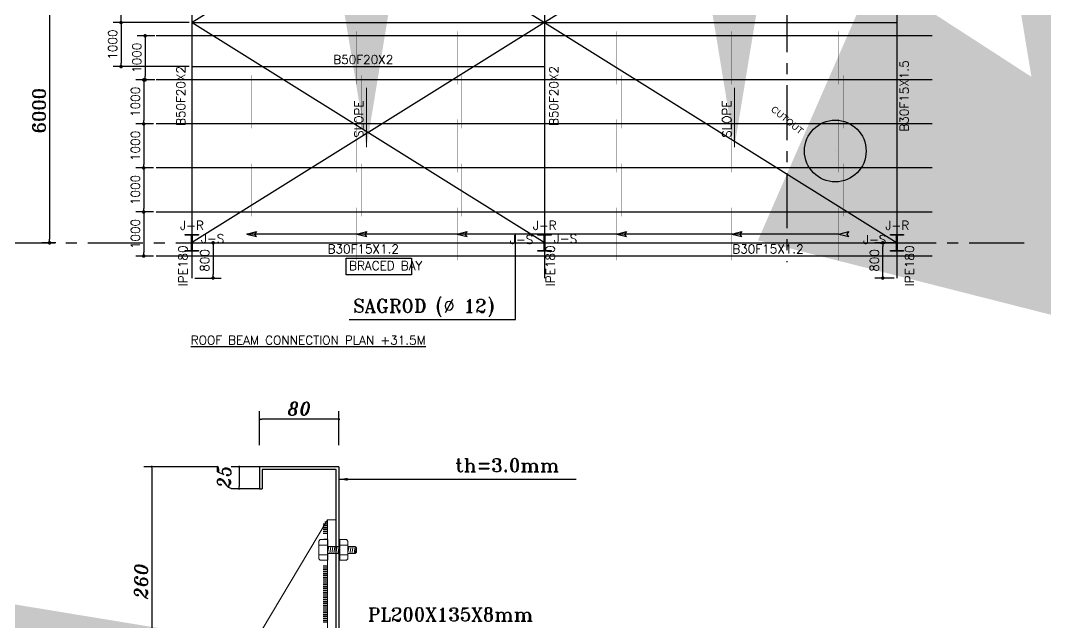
# Model space of a CAD drawing. Header units: inches. Extents: x 1387 to 2676, y -3554 to -2136.
# Drawn here: x 2529.76 to 2553.02, y -2735.99 to -2722.32 of the extents above; entities that cross this region are included whole.
import ezdxf
from ezdxf.enums import TextEntityAlignment as Align

# ---------------------------------------------------------------- set-up
doc = ezdxf.new("R2010")
doc.units = ezdxf.units.IN
doc.header["$MEASUREMENT"] = 0
doc.linetypes.add('CENTER', pattern=[2, 1.25, -0.25, 0.25, -0.25])
for name, color, linetype in [('1', 1, 'Continuous'), ('3G', 3, 'Continuous'), ('A-TEXT', 7, 'Continuous'), ('AA-IPE300', 27, 'Continuous'), ('AA_CUT OUT', 250, 'Continuous'), ('AXE', 1, 'CENTER'), ('DIM', 8, 'Continuous'), ('DIM1', 1, 'Continuous'), ('leader-1', 1, 'Continuous'), ('MEMBER TEXT', 7, 'Continuous'), ('PURLIN 125', 1, 'Continuous'), ('TEX', 2, 'Continuous'), ('TEXT-1', 3, 'Continuous'), ('tir', 92, 'Continuous'), ('wall', 4, 'Continuous')]:
    doc.layers.add(name, color=color, linetype=linetype)
for name, color, linetype, lineweight in [('2', 2, 'Continuous', 9), ('BEAM NO.', 7, 'Continuous', 0), ('leder', 96, 'Continuous', 18)]:
    doc.layers.add(name, color=color, linetype=linetype, lineweight=lineweight)
doc.styles.add('GOTHIC', font='GOTHIC.TTF')
doc.styles.add('ITALICT', font='italict')
doc.styles.add('ROMANS', font='ROMANS')
doc.styles.add('ROMANT', font='romant')
doc.styles.get("Standard").update_dxf_attribs({"font": 'arial.ttf'})
doc.styles.add('Style-ENGINEERING', font='ENGINEERING.shx')
doc.dimstyles.new('1-10', dxfattribs={"dimscale": 0, "dimtxt": 20, "dimasz": 25, "dimexe": 10, "dimexo": 10, "dimgap": 10, "dimtad": 0, "dimdec": 0, "dimtxsty": 'GOTHIC', "dimcen": 0, "dimclrd": 256, "dimclre": 256, "dimclrt": 1, "dimadec": 0, "dimazin": 0, "dimtfac": 1, "dimtdec": 0, "dimtofl": 0, "dimtmove": 2, "dimatfit": 3, "dimfxl": 1, "dimarcsym": 0})
doc.dimstyles.new('1-100', dxfattribs={"dimtxt": 0.3, "dimasz": 0.08, "dimexe": 0.18, "dimexo": 0.0625, "dimgap": 0.09, "dimtad": 1, "dimdec": 0, "dimlfac": 1000, "dimdsep": 46, "dimtxsty": 'ROMANT', "dimblk": 'DOT', "dimcen": 0.09, "dimclrd": 1, "dimclre": 1, "dimclrt": 3, "dimadec": 0, "dimazin": 0, "dimtfac": 1, "dimtdec": 0, "dimtix": 1, "dimtofl": 0, "dimtmove": 2, "dimatfit": 3, "dimldrblk": 'DOT', "dimfxl": 1, "dimtolj": 1, "dimarcsym": 0})
doc.dimstyles.new('Copy of 1-100', dxfattribs={"dimtxt": 0.2, "dimasz": 0.08, "dimexe": 0.18, "dimexo": 0.0625, "dimgap": 0.09, "dimtad": 1, "dimdec": 0, "dimlfac": 1000, "dimdsep": 46, "dimtxsty": 'ROMANT', "dimblk": 'DOT', "dimcen": 0.09, "dimclrd": 1, "dimclre": 1, "dimclrt": 3, "dimadec": 0, "dimazin": 0, "dimtfac": 1, "dimtdec": 0, "dimtix": 1, "dimtofl": 0, "dimtmove": 2, "dimatfit": 3, "dimldrblk": 'DOT', "dimfxl": 1, "dimtolj": 1, "dimarcsym": 0})
doc.dimstyles.new('Copy of 1-5(100)', dxfattribs={"dimscale": 100, "dimtxt": 2.5, "dimasz": 2.3, "dimexe": 1.5, "dimexo": 3, "dimgap": 1, "dimtad": 1, "dimdec": 0, "dimlfac": 0.05, "dimdsep": 46, "dimtxsty": 'ROMANS', "dimcen": 0, "dimclrd": 1, "dimclre": 1, "dimclrt": 2, "dimadec": 0, "dimazin": 0, "dimtfac": 2, "dimtdec": 0, "dimtmove": 2, "dimatfit": 3, "dimfxl": 1.5, "dimtolj": 1, "dimtzin": 0, "dimarcsym": 0})
doc.dimstyles.new('FAZ1-2$0$NEW', dxfattribs={"dimtxt": 0.3, "dimasz": 0.05, "dimexe": 0.18, "dimexo": 0, "dimgap": 0.09, "dimtad": 1, "dimdec": 0, "dimlfac": 100, "dimzin": 0, "dimdsep": 46, "dimtxsty": 'ITALICT', "dimblk": 'DOT', "dimcen": 0.045, "dimclrt": 2, "dimadec": 0, "dimazin": 0, "dimtfac": 1, "dimtdec": 0, "dimtmove": 1, "dimatfit": 3, "dimldrblk": 'DOT', "dimfxl": 0.18, "dimtolj": 1, "dimtzin": 0, "dimarcsym": 0})
doc.dimstyles.new('ISO-50', dxfattribs={"dimscale": 50, "dimtxt": 2.5, "dimasz": 3, "dimexe": 1.25, "dimexo": 0.625, "dimgap": 1, "dimtad": 1, "dimdec": 0, "dimdsep": 46, "dimtxsty": 'Style-ENGINEERING', "dimcen": 0, "dimclrd": 1, "dimclre": 1, "dimclrt": 7, "dimadec": 0, "dimazin": 2, "dimtfac": 1, "dimtdec": 0, "dimtmove": 0, "dimatfit": 3, "dimfxl": 1, "dimlwd": 9, "dimlwe": 9, "dimarcsym": 0})
doc.dimstyles.get("Standard").update_dxf_attribs({"dimtxt": 0.25, "dimasz": 0.18, "dimexe": 0.18, "dimexo": 0.0625, "dimgap": 0.09, "dimtad": 0, "dimdec": 0, "dimlfac": 100, "dimzin": 0, "dimdsep": 46, "dimtxsty": 'Standard', "dimcen": 0.09, "dimadec": 0, "dimazin": 0, "dimtfac": 1, "dimtdec": 0, "dimtofl": 0, "dimtmove": 0, "dimatfit": 3, "dimfxl": 1, "dimtolj": 1, "dimtzin": 0, "dimarcsym": 0})

# ---------------------------------------------------------------- blocks, each defined once
blk = doc.blocks.new('_Dot')
at = {"layer": 'DIM', "color": 0, "lineweight": -2}
blk.add_line((-0.5, 0), (-1, 0), dxfattribs=at)
at = {"layer": 'DIM', "color": 0, "const_width": 0.5}
blk.add_lwpolyline([(-0.25, 0, 1), (0.25, 0, 1)], format="xyb", close=True, dxfattribs=at)
blk = doc.blocks.new('*D2634')
at = {"layer": 'Defpoints', "color": 0, "transparency": 16777216}
for p in [(2534.237, -2732.454), (2532.742, -2737.654), (2533.291, -2737.654)]:
    blk.add_point(p, dxfattribs=at)
at = {"layer": 'DIM1', "color": 0, "lineweight": -2, "transparency": 16777216}
for p, q in [((2534.237, -2732.454), (2532.562, -2732.454)), ((2532.742, -2732.504), (2532.742, -2737.604)), ((2533.291, -2737.654), (2532.562, -2737.654))]:
    blk.add_line(p, q, dxfattribs=at)
at = {"layer": 'DIM1', "color": 0, "lineweight": -2, "transparency": 16777216, "xscale": 0.05, "yscale": 0.05, "zscale": 0.05}
for p, rotation in [((2532.742, -2732.454), 90), ((2532.742, -2737.654), 270)]:
    blk.add_blockref('_Dot', p, dxfattribs=dict(at, rotation=rotation))
at = {"layer": 'DIM1', "color": 2, "lineweight": 15, "transparency": 16777216, "insert": (2532.502, -2735.054), "char_height": 0.3, "attachment_point": 5, "rotation": 90, "style": 'ITALICT'}
blk.add_mtext('\\A1;260', dxfattribs=at)
blk = doc.blocks.new('*D2635')
at = {"layer": 'Defpoints', "color": 0, "transparency": 16777216}
for p in [(2535.191, -2731.377), (2535.191, -2731.967), (2536.992, -2731.967)]:
    blk.add_point(p, dxfattribs=at)
at = {"layer": 'DIM1', "color": 0, "lineweight": -2, "transparency": 16777216}
for p, q in [((2535.191, -2731.967), (2535.191, -2731.197)), ((2536.992, -2731.967), (2536.992, -2731.197)), ((2536.942, -2731.377), (2535.241, -2731.377))]:
    blk.add_line(p, q, dxfattribs=at)
at = {"layer": 'DIM1', "color": 0, "lineweight": -2, "transparency": 16777216, "xscale": 0.05, "yscale": 0.05, "zscale": 0.05, "rotation": 180}
blk.add_blockref('_Dot', (2535.191, -2731.377), dxfattribs=at)
at = {"layer": 'DIM1', "color": 0, "lineweight": -2, "transparency": 16777216, "xscale": 0.05, "yscale": 0.05, "zscale": 0.05}
blk.add_blockref('_Dot', (2536.992, -2731.377), dxfattribs=at)
at = {"layer": 'DIM1', "color": 2, "lineweight": 15, "transparency": 16777216, "insert": (2536.091, -2731.137), "char_height": 0.3, "attachment_point": 5, "style": 'ITALICT'}
blk.add_mtext('\\A1;80', dxfattribs=at)
blk = doc.blocks.new('*D2636')
at = {"layer": 'Defpoints', "color": 0, "transparency": 16777216}
for p in [(2535.187, -2732.454), (2534.727, -2732.954), (2535.187, -2732.954)]:
    blk.add_point(p, dxfattribs=at)
at = {"layer": 'DIM1', "color": 0, "lineweight": -2, "transparency": 16777216}
for p, q in [((2535.187, -2732.454), (2534.547, -2732.454)), ((2534.727, -2732.504), (2534.727, -2732.904)), ((2535.187, -2732.954), (2534.547, -2732.954))]:
    blk.add_line(p, q, dxfattribs=at)
at = {"layer": 'DIM1', "color": 0, "lineweight": -2, "transparency": 16777216, "xscale": 0.05, "yscale": 0.05, "zscale": 0.05}
for p, rotation in [((2534.727, -2732.454), 90), ((2534.727, -2732.954), 270)]:
    blk.add_blockref('_Dot', p, dxfattribs=dict(at, rotation=rotation))
at = {"layer": 'DIM1', "color": 2, "lineweight": 15, "transparency": 16777216, "insert": (2534.384, -2732.684), "char_height": 0.3, "attachment_point": 5, "rotation": 90, "style": 'ITALICT'}
blk.add_mtext('\\A1;25', dxfattribs=at)
blk = doc.blocks.new('*D2082')
at = {"color": 0, "lineweight": -2, "transparency": 16777216}
for p, q in [((-1943, 2530), (-1942, 2529)), ((-1400, 2085), (-1400, 2085)), ((-1400, 2085), (-1400, 2085))]:
    blk.add_line(p, q, dxfattribs=at)
at = {"color": 0, "transparency": 16777216}
blk.add_solid([(-1942, 2530), (-1942, 2529), (-1941, 2529)], dxfattribs=at)
at = {"layer": 'Defpoints', "color": 0, "transparency": 16777216}
for p in [(-1941, 2529), (-859, 1641)]:
    blk.add_point(p, dxfattribs=at)
at = {"color": 0, "transparency": 16777216, "insert": (-1946, 2533), "char_height": 1.75, "attachment_point": 5, "rotation": 320.6473}
blk.add_mtext('\\A1;∅140000', dxfattribs=at)
blk = doc.blocks.new('DOT')
at = {"layer": 'DIM', "color": 0, "linetype": 'ByBlock'}
blk.add_line((-0.5, 0), (-1, 0), dxfattribs=at)
at = {"layer": 'DIM', "color": 0, "linetype": 'ByBlock', "const_width": 0.5}
blk.add_lwpolyline([(-0.25, 0, 1), (0.25, 0, 1)], format="xyb", close=True, dxfattribs=at)
blk = doc.blocks.new('*D2663')
at = {"layer": 'Defpoints', "color": 0, "transparency": 16777216}
for p in [(2530.633, -2721.372), (2530.425, -2727.372), (2530.633, -2727.372)]:
    blk.add_point(p, dxfattribs=at)
at = {"layer": 'wall', "color": 1, "lineweight": -2, "transparency": 16777216}
for p, q in [((2530.57, -2721.372), (2530.245, -2721.372)), ((2530.425, -2721.452), (2530.425, -2727.292)), ((2530.57, -2727.372), (2530.245, -2727.372))]:
    blk.add_line(p, q, dxfattribs=at)
at = {"layer": 'wall', "color": 1, "lineweight": -2, "transparency": 16777216, "xscale": 0.08, "yscale": 0.08, "zscale": 0.08}
for p, rotation in [((2530.425, -2721.372), 89.99960862945764), ((2530.425, -2727.372), 269.9996086294576)]:
    blk.add_blockref('DOT', p, dxfattribs=dict(at, rotation=rotation))
at = {"layer": 'wall', "color": 3, "transparency": 16777216, "insert": (2530.185, -2724.372), "char_height": 0.3, "attachment_point": 5, "rotation": 89.9996, "style": 'ROMANT'}
blk.add_mtext('\\A1;6000', dxfattribs=at)
blk = doc.blocks.new('*D2666')
at = {"color": 1, "lineweight": -2, "transparency": 16777216}
for p, q in [((2533.592, -2721.372), (2531.866, -2721.372)), ((2532.046, -2722.292), (2532.046, -2721.452)), ((2533.592, -2722.372), (2531.866, -2722.372))]:
    blk.add_line(p, q, dxfattribs=at)
at = {"layer": 'Defpoints', "color": 0, "transparency": 16777216}
for p in [(2532.046, -2721.372), (2533.654, -2721.372), (2533.654, -2722.372)]:
    blk.add_point(p, dxfattribs=at)
at = {"color": 1, "lineweight": -2, "transparency": 16777216, "xscale": 0.08, "yscale": 0.08, "zscale": 0.08}
for p, rotation in [((2532.046, -2721.372), 90), ((2532.046, -2722.372), 270)]:
    blk.add_blockref('DOT', p, dxfattribs=dict(at, rotation=rotation))
at = {"color": 3, "transparency": 16777216, "insert": (2531.856, -2721.872), "char_height": 0.2, "attachment_point": 5, "rotation": 90, "style": 'ROMANT'}
blk.add_mtext('\\A1;1000', dxfattribs=at)
blk = doc.blocks.new('*D2667')
at = {"color": 1, "lineweight": -2, "transparency": 16777216}
for p, q in [((2533.592, -2722.372), (2531.866, -2722.372)), ((2532.046, -2722.452), (2532.046, -2723.292)), ((2533.592, -2723.372), (2531.866, -2723.372))]:
    blk.add_line(p, q, dxfattribs=at)
at = {"layer": 'Defpoints', "color": 0, "transparency": 16777216}
for p in [(2533.654, -2722.372), (2532.046, -2723.372), (2533.654, -2723.372)]:
    blk.add_point(p, dxfattribs=at)
at = {"color": 1, "lineweight": -2, "transparency": 16777216, "xscale": 0.08, "yscale": 0.08, "zscale": 0.08}
for p, rotation in [((2532.046, -2722.372), 90), ((2532.046, -2723.372), 270)]:
    blk.add_blockref('DOT', p, dxfattribs=dict(at, rotation=rotation))
at = {"color": 3, "transparency": 16777216, "insert": (2531.856, -2722.872), "char_height": 0.2, "attachment_point": 5, "rotation": 90, "style": 'ROMANT'}
blk.add_mtext('\\A1;1000', dxfattribs=at)
blk = doc.blocks.new('*D2673')
at = {"color": 1, "lineweight": -2, "transparency": 16777216}
for p, q in [((2532.784, -2726.672), (2532.381, -2726.672)), ((2532.561, -2726.752), (2532.561, -2727.592)), ((2532.784, -2727.672), (2532.381, -2727.672))]:
    blk.add_line(p, q, dxfattribs=at)
at = {"layer": 'Defpoints', "color": 0, "transparency": 16777216}
for p in [(2532.846, -2726.672), (2532.561, -2727.672), (2532.846, -2727.672)]:
    blk.add_point(p, dxfattribs=at)
at = {"color": 1, "lineweight": -2, "transparency": 16777216, "xscale": 0.08, "yscale": 0.08, "zscale": 0.08}
for p, rotation in [((2532.561, -2726.672), 90), ((2532.561, -2727.672), 270)]:
    blk.add_blockref('DOT', p, dxfattribs=dict(at, rotation=rotation))
at = {"color": 3, "transparency": 16777216, "insert": (2532.371, -2727.172), "char_height": 0.2, "attachment_point": 5, "rotation": 90, "style": 'ROMANT'}
blk.add_mtext('\\A1;1000', dxfattribs=at)
blk = doc.blocks.new('*D2674')
at = {"color": 1, "lineweight": -2, "transparency": 16777216}
for p, q in [((2532.784, -2725.672), (2532.381, -2725.672)), ((2532.561, -2725.752), (2532.561, -2726.592)), ((2532.784, -2726.672), (2532.381, -2726.672))]:
    blk.add_line(p, q, dxfattribs=at)
at = {"layer": 'Defpoints', "color": 0, "transparency": 16777216}
for p in [(2532.846, -2725.672), (2532.561, -2726.672), (2532.846, -2726.672)]:
    blk.add_point(p, dxfattribs=at)
at = {"color": 1, "lineweight": -2, "transparency": 16777216, "xscale": 0.08, "yscale": 0.08, "zscale": 0.08}
for p, rotation in [((2532.561, -2725.672), 90), ((2532.561, -2726.672), 270)]:
    blk.add_blockref('DOT', p, dxfattribs=dict(at, rotation=rotation))
at = {"color": 3, "transparency": 16777216, "insert": (2532.371, -2726.172), "char_height": 0.2, "attachment_point": 5, "rotation": 90, "style": 'ROMANT'}
blk.add_mtext('\\A1;1000', dxfattribs=at)
blk = doc.blocks.new('*D2675')
at = {"color": 1, "lineweight": -2, "transparency": 16777216}
for p, q in [((2532.784, -2724.672), (2532.381, -2724.672)), ((2532.561, -2724.752), (2532.561, -2725.592)), ((2532.784, -2725.672), (2532.381, -2725.672))]:
    blk.add_line(p, q, dxfattribs=at)
at = {"layer": 'Defpoints', "color": 0, "transparency": 16777216}
for p in [(2532.846, -2724.672), (2532.561, -2725.672), (2532.846, -2725.672)]:
    blk.add_point(p, dxfattribs=at)
at = {"color": 1, "lineweight": -2, "transparency": 16777216, "xscale": 0.08, "yscale": 0.08, "zscale": 0.08}
for p, rotation in [((2532.561, -2724.672), 90), ((2532.561, -2725.672), 270)]:
    blk.add_blockref('DOT', p, dxfattribs=dict(at, rotation=rotation))
at = {"color": 3, "transparency": 16777216, "insert": (2532.371, -2725.172), "char_height": 0.2, "attachment_point": 5, "rotation": 90, "style": 'ROMANT'}
blk.add_mtext('\\A1;1000', dxfattribs=at)
blk = doc.blocks.new('*D2676')
at = {"color": 1, "lineweight": -2, "transparency": 16777216}
for p, q in [((2532.784, -2723.672), (2532.381, -2723.672)), ((2532.561, -2723.752), (2532.561, -2724.592)), ((2532.784, -2724.672), (2532.381, -2724.672))]:
    blk.add_line(p, q, dxfattribs=at)
at = {"layer": 'Defpoints', "color": 0, "transparency": 16777216}
for p in [(2532.846, -2723.672), (2532.561, -2724.672), (2532.846, -2724.672)]:
    blk.add_point(p, dxfattribs=at)
at = {"color": 1, "lineweight": -2, "transparency": 16777216, "xscale": 0.08, "yscale": 0.08, "zscale": 0.08}
for p, rotation in [((2532.561, -2723.672), 90), ((2532.561, -2724.672), 270)]:
    blk.add_blockref('DOT', p, dxfattribs=dict(at, rotation=rotation))
at = {"color": 3, "transparency": 16777216, "insert": (2532.371, -2724.172), "char_height": 0.2, "attachment_point": 5, "rotation": 90, "style": 'ROMANT'}
blk.add_mtext('\\A1;1000', dxfattribs=at)
blk = doc.blocks.new('*D2677')
at = {"color": 1, "lineweight": -2, "transparency": 16777216}
for p, q in [((2532.815, -2722.672), (2532.413, -2722.672)), ((2532.593, -2722.752), (2532.593, -2723.592)), ((2532.815, -2723.672), (2532.413, -2723.672))]:
    blk.add_line(p, q, dxfattribs=at)
at = {"layer": 'Defpoints', "color": 0, "transparency": 16777216}
for p in [(2532.878, -2722.672), (2532.593, -2723.672), (2532.878, -2723.672)]:
    blk.add_point(p, dxfattribs=at)
at = {"color": 1, "lineweight": -2, "transparency": 16777216, "xscale": 0.08, "yscale": 0.08, "zscale": 0.08}
for p, rotation in [((2532.593, -2722.672), 90), ((2532.593, -2723.672), 270)]:
    blk.add_blockref('DOT', p, dxfattribs=dict(at, rotation=rotation))
at = {"color": 3, "transparency": 16777216, "insert": (2532.403, -2723.172), "char_height": 0.2, "attachment_point": 5, "rotation": 90, "style": 'ROMANT'}
blk.add_mtext('\\A1;1000', dxfattribs=at)
blk = doc.blocks.new('*D2679')
at = {"color": 1, "lineweight": -2, "transparency": 16777216}
for p, q in [((2533.724, -2727.372), (2534.315, -2727.372)), ((2534.135, -2727.452), (2534.135, -2728.092)), ((2533.717, -2728.172), (2534.315, -2728.172))]:
    blk.add_line(p, q, dxfattribs=at)
at = {"layer": 'Defpoints', "color": 0, "transparency": 16777216}
for p in [(2533.662, -2727.372), (2533.654, -2728.172), (2534.135, -2728.172)]:
    blk.add_point(p, dxfattribs=at)
at = {"color": 1, "lineweight": -2, "transparency": 16777216, "xscale": 0.08, "yscale": 0.08, "zscale": 0.08}
for p, rotation in [((2534.135, -2727.372), 90), ((2534.135, -2728.172), 270)]:
    blk.add_blockref('DOT', p, dxfattribs=dict(at, rotation=rotation))
at = {"color": 3, "transparency": 16777216, "insert": (2533.945, -2727.772), "char_height": 0.2, "attachment_point": 5, "rotation": 90, "style": 'ROMANT'}
blk.add_mtext('\\A1;800', dxfattribs=at)
blk = doc.blocks.new('*D2680')
at = {"color": 1, "lineweight": -2, "transparency": 16777216}
for p, q in [((2549.592, -2727.372), (2549.152, -2727.372)), ((2549.332, -2728.092), (2549.332, -2727.452)), ((2549.592, -2728.172), (2549.152, -2728.172))]:
    blk.add_line(p, q, dxfattribs=at)
at = {"layer": 'Defpoints', "color": 0, "transparency": 16777216}
for p in [(2549.332, -2727.372), (2549.654, -2727.372), (2549.654, -2728.172)]:
    blk.add_point(p, dxfattribs=at)
at = {"color": 1, "lineweight": -2, "transparency": 16777216, "xscale": 0.08, "yscale": 0.08, "zscale": 0.08}
for p, rotation in [((2549.332, -2727.372), 90), ((2549.332, -2728.172), 270)]:
    blk.add_blockref('DOT', p, dxfattribs=dict(at, rotation=rotation))
at = {"color": 3, "transparency": 16777216, "insert": (2549.142, -2727.772), "char_height": 0.2, "attachment_point": 5, "rotation": 90, "style": 'ROMANT'}
blk.add_mtext('\\A1;800', dxfattribs=at)
blk = doc.blocks.new('G$CB07B10E6')
at = {"layer": 'AA_CUT OUT', "color": 1}
blk.add_circle((-1399.78, 2084.895), 700, dxfattribs=at)
at = {"color": 3}
blk.add_text('CUTOUT', height=150, rotation=320.7105931, dxfattribs=at).set_placement((-2875.929, 3005.606))
dim = blk.add_diameter_dim_2p(p1=(-858.5, 1641.03), p2=(-1941.06, 2528.76), dimstyle='Standard', override={"dimtxt": 1.75, "dimasz": 1, "dimgap": 0, "dimtxsty": 'Standard'})
dim.commit()
dim.dimension.update_dxf_attribs({"geometry": '*D2082', "text_midpoint": (-1946.412, 2533.149)})

msp = doc.modelspace()

# ---------------------------------------------------------------- hatches: boundary and pattern name
for points in [[(2533.64678374, -2727.19713527), (2533.63530751, -2727.19713527, 0.4144144444), (2533.64678374, -2727.20861937)], [(2533.66178374, -2727.19713527), (2533.67325997, -2727.19713527, -0.4144144444), (2533.66178374, -2727.20861937)], [(2541.64674977, -2727.19715543), (2541.63527354, -2727.19715543, 0.4144144444), (2541.64674977, -2727.20863953)], [(2541.66174977, -2727.19715543), (2541.673226, -2727.19715543, -0.4144144444), (2541.66174977, -2727.20863953)], [(2549.646776, -2727.19717558), (2549.63529978, -2727.19717558, 0.4144144444), (2549.646776, -2727.20865968)], [(2549.661776, -2727.19717558), (2549.67325223, -2727.19717558, -0.4144144444), (2549.661776, -2727.20865968)], [(2533.64678374, -2727.54717477), (2533.63530751, -2727.54717477, -0.4144144444), (2533.64678374, -2727.53569067)], [(2533.66178374, -2727.54717477), (2533.67325997, -2727.54717477, 0.4144144444), (2533.66178374, -2727.53569067)], [(2541.64674977, -2727.54719493), (2541.63527354, -2727.54719493, -0.4144144444), (2541.64674977, -2727.53571083)], [(2541.66174977, -2727.54719493), (2541.673226, -2727.54719493, 0.4144144444), (2541.66174977, -2727.53571083)], [(2549.646776, -2727.54721508), (2549.63529978, -2727.54721508, -0.4144144444), (2549.646776, -2727.53573098)], [(2549.661776, -2727.54721508), (2549.67325223, -2727.54721508, 0.4144144444), (2549.661776, -2727.53573098)]]:
    msp.add_hatch(color=1).paths.add_polyline_path(points)

# ---------------------------------------------------------------- linework, layer by layer
at = {"color": 96, "elevation": -0.001}
msp.add_lwpolyline([(2537.15201951, -2727.72213541), (2538.63539527, -2727.72213541), (2538.63539527, -2728.09488848), (2537.15201951, -2728.09488848)], close=True, dxfattribs=at)
at = {"layer": '1'}
for p, q in [((2534.89713091, -2727.1725747), (2535.12221577, -2727.11570348)), ((2534.89713091, -2727.1725747), (2535.12221577, -2727.22944592)), ((2535.12221577, -2727.11570348), (2535.07592055, -2727.1725747)), ((2535.12221577, -2727.22944592), (2535.07592055, -2727.1725747)), ((2537.39727269, -2727.17225345), (2537.62235755, -2727.11538223)), ((2537.39727269, -2727.17225345), (2537.62235755, -2727.22912468)), ((2537.62235755, -2727.11538223), (2537.57606233, -2727.17225345)), ((2537.62235755, -2727.22912468), (2537.57606233, -2727.17225345)), ((2539.67191667, -2727.17225345), (2539.89700153, -2727.11538223)), ((2539.67191667, -2727.17225345), (2539.89700153, -2727.22912468)), ((2539.89700153, -2727.11538223), (2539.85070631, -2727.17225345)), ((2539.89700153, -2727.22912468), (2539.85070631, -2727.17225345)), ((2543.29491813, -2727.17258407), (2543.52000299, -2727.11571285)), ((2543.29491813, -2727.17258407), (2543.52000299, -2727.11571285)), ((2543.29491813, -2727.17258407), (2543.52000299, -2727.2294553)), ((2543.29491813, -2727.17258407), (2543.52000299, -2727.2294553)), ((2543.52000299, -2727.11571285), (2543.47370777, -2727.17258407)), ((2543.52000299, -2727.11571285), (2543.47370777, -2727.17258407)), ((2543.52000299, -2727.2294553), (2543.47370777, -2727.17258407)), ((2543.52000299, -2727.2294553), (2543.47370777, -2727.17258407)), ((2545.90715871, -2727.17214695), (2546.13224357, -2727.11527573)), ((2545.90715871, -2727.17214695), (2546.13224357, -2727.22901818)), ((2546.13224357, -2727.11527573), (2546.08594835, -2727.17214695)), ((2546.13224357, -2727.22901818), (2546.08594835, -2727.17214695)), ((2548.33478791, -2727.17206748, 0), (2548.55987277, -2727.11519626, 0)), ((2548.33478791, -2727.17206748, 0), (2548.55987277, -2727.2289387, 0)), ((2548.55987277, -2727.11519626, 0), (2548.51357755, -2727.17206748, 0)), ((2548.55987277, -2727.2289387, 0), (2548.51357755, -2727.17206748, 0)), ((2537.22187973, -2729.10940259, -0.00000001), (2540.99370703, -2729.10940259, -0.00000001)), ((2536.9918505, -2732.7400047), (2542.37542664, -2732.7400047)), ((2536.73068979, -2733.75589909), (2536.6360029, -2733.75589909)), ((2536.73068979, -2733.71354765), (2536.67365756, -2733.71354765)), ((2536.73068979, -2733.79825053), (2536.6360029, -2733.79825053)), ((2536.73068979, -2733.84060198), (2536.6360029, -2733.84060198)), ((2536.73068979, -2733.88295342), (2536.6360029, -2733.88295342)), ((2536.73068979, -2733.92530486), (2536.6360029, -2733.92530486)), ((2536.73068979, -2733.96765631), (2536.6360029, -2733.96765631)), ((2536.73068979, -2734.11000775), (2536.73068979, -2734.57875775)), ((2536.99992541, -2734.11000775), (2536.99992541, -2734.57875775)), ((2536.73068979, -2734.71354765), (2536.6360029, -2734.71354765)), ((2536.73068979, -2734.75589909), (2536.6360029, -2734.75589909)), ((2536.73068979, -2734.79825053), (2536.6360029, -2734.79825053)), ((2536.73068979, -2734.84060198), (2536.6360029, -2734.84060198)), ((2536.73068979, -2734.88295342), (2536.6360029, -2734.88295342)), ((2536.73068979, -2734.92530486), (2536.6360029, -2734.92530486)), ((2536.73068979, -2734.96765631), (2536.6360029, -2734.96765631)), ((2536.73068979, -2735.01000775), (2536.6360029, -2735.01000775)), ((2536.73068979, -2735.05235919), (2536.6360029, -2735.05235919)), ((2536.73068979, -2735.09471064), (2536.6360029, -2735.09471064)), ((2536.73068979, -2735.13706208), (2536.6360029, -2735.13706208)), ((2536.73068979, -2735.17941352), (2536.6360029, -2735.17941352)), ((2536.73068979, -2735.22176497), (2536.6360029, -2735.22176497)), ((2536.73068979, -2735.26411641), (2536.6360029, -2735.26411641)), ((2536.73068979, -2735.30646785), (2536.6360029, -2735.30646785)), ((2536.73068979, -2735.34881929), (2536.6360029, -2735.34881929)), ((2536.73068979, -2735.39117074), (2536.6360029, -2735.39117074)), ((2536.73068979, -2735.43352218), (2536.6360029, -2735.43352218)), ((2536.73068979, -2735.47587362), (2536.6360029, -2735.47587362)), ((2536.73068979, -2735.51822507), (2536.6360029, -2735.51822507)), ((2536.73068979, -2735.56057651), (2536.6360029, -2735.56057651)), ((2536.73068979, -2735.60292795), (2536.6360029, -2735.60292795)), ((2536.73068979, -2735.6452794), (2536.6360029, -2735.6452794)), ((2536.73068979, -2735.68763084), (2536.6360029, -2735.68763084)), ((2536.73068979, -2735.72998228), (2536.6360029, -2735.72998228)), ((2536.73068979, -2735.77233372), (2536.6360029, -2735.77233372)), ((2536.73068979, -2735.81468517), (2536.6360029, -2735.81468517)), ((2536.73068979, -2735.85703661), (2536.6360029, -2735.85703661)), ((2536.73068979, -2735.89938805), (2536.6360029, -2735.89938805)), ((2536.73068979, -2735.9417395), (2536.6360029, -2735.9417395)), ((2536.73068979, -2735.98409094), (2536.6360029, -2735.98409094))]:
    msp.add_line(p, q, dxfattribs=at)
msp.add_lwpolyline([(2536.9918505, -2732.7400047, 0, 0.06634711, 0), (2537.19089183, -2732.7400047, 0.06634711, 0.06634711, 0)], format="xyseb", dxfattribs=at)
at = {"layer": '2'}
for p, q in [((2534.3443282, -2737.66990828), (2536.73068979, -2733.65651543)), ((2536.73068979, -2733.65651543), (2536.93158264, -2733.65651543)), ((2536.73068979, -2737.66990828), (2536.73068979, -2733.65651543)), ((2536.56662729, -2734.11000775), (2536.53537729, -2734.14125775)), ((2536.53537729, -2734.14125775), (2536.53537729, -2734.54750775)), ((2536.53537729, -2734.23158963), (2536.73068979, -2734.23158963)), ((2536.56662729, -2734.11000775), (2536.73068979, -2734.11000775)), ((2536.73068979, -2734.57875775), (2536.73068979, -2734.11000775)), ((2537.16398791, -2734.11000775), (2536.99992541, -2734.11000775)), ((2536.99992541, -2734.57875775), (2536.99992541, -2734.11000775)), ((2537.19523791, -2734.23158963), (2536.99992541, -2734.23158963)), ((2537.16398791, -2734.11000775), (2537.19523791, -2734.14125775)), ((2537.19523791, -2734.14125775), (2537.19523791, -2734.54750775)), ((2536.53537729, -2734.45717587), (2536.73068979, -2734.45717587)), ((2536.99992541, -2734.26625775), (2536.73068979, -2734.26625775)), ((2536.99992541, -2734.42250775), (2536.73068979, -2734.42250775)), ((2536.76174297, -2734.26625775), (2536.73419187, -2734.42250775)), ((2536.80861797, -2734.26625775), (2536.78106687, -2734.42250775)), ((2536.85549297, -2734.26625775), (2536.82794187, -2734.42250775)), ((2536.9012389, -2734.26625775), (2536.87368781, -2734.42250775)), ((2536.9481139, -2734.26625775), (2536.92056281, -2734.42250775)), ((2536.9949889, -2734.26625775), (2536.96743781, -2734.42250775)), ((2537.19523791, -2734.45717587), (2536.99992541, -2734.45717587)), ((2537.21962487, -2734.26625775), (2537.19523791, -2734.4045631)), ((2537.35930041, -2734.26625775), (2537.19523791, -2734.26625775)), ((2537.35930041, -2734.42250775), (2537.19523791, -2734.42250775)), ((2537.26649987, -2734.26625775), (2537.23894878, -2734.42250775)), ((2537.31337487, -2734.26625775), (2537.28582378, -2734.42250775)), ((2537.36024987, -2734.26625775), (2537.33269878, -2734.42250775)), ((2537.38003186, -2734.2869892), (2537.35613628, -2734.42250775)), ((2537.39055041, -2734.29750775), (2537.35930041, -2734.26625775)), ((2537.39055041, -2734.39125775), (2537.35930041, -2734.42250775)), ((2537.39055041, -2734.29750775), (2537.39055041, -2734.39125775)), ((2536.56662729, -2734.57875775), (2536.53537729, -2734.54750775)), ((2536.56662729, -2734.57875775), (2536.73068979, -2734.57875775)), ((2537.16398791, -2734.57875775), (2536.99992541, -2734.57875775)), ((2537.16398791, -2734.57875775), (2537.19523791, -2734.54750775))]:
    msp.add_line(p, q, dxfattribs=at)
at = {"layer": '3G'}
for points in [[(2533.50428374, -2727.56213527), (2533.50428374, -2727.54713527), (2533.64678374, -2727.54713527), (2533.64678374, -2727.19713527), (2533.50428374, -2727.19713527), (2533.50428374, -2727.18213527), (2533.80428374, -2727.18213527), (2533.80428374, -2727.19713527), (2533.66178374, -2727.19713527), (2533.66178374, -2727.54713527), (2533.80428374, -2727.54713527), (2533.80428374, -2727.56213527)], [(2541.50424977, -2727.56215543), (2541.50424977, -2727.54715543), (2541.64674977, -2727.54715543), (2541.64674977, -2727.19715543), (2541.50424977, -2727.19715543), (2541.50424977, -2727.18215543), (2541.80424977, -2727.18215543), (2541.80424977, -2727.19715543), (2541.66174977, -2727.19715543), (2541.66174977, -2727.54715543), (2541.80424977, -2727.54715543), (2541.80424977, -2727.56215543)], [(2549.504276, -2727.56217558), (2549.504276, -2727.54717558), (2549.646776, -2727.54717558), (2549.646776, -2727.19717558), (2549.504276, -2727.19717558), (2549.504276, -2727.18217558), (2549.804276, -2727.18217558), (2549.804276, -2727.19717558), (2549.661776, -2727.19717558), (2549.661776, -2727.54717558), (2549.804276, -2727.54717558), (2549.804276, -2727.56217558)]]:
    msp.add_lwpolyline(points, close=True, dxfattribs=at)
for centre, start, end in [((2533.64678374, -2727.19714314), 180.157926883, 270.157926883), ((2533.66178374, -2727.19714314), 269.842073117, 359.842073117), ((2533.66178374, -2727.19714314), 269.842073117, 359.842073117), ((2541.64674977, -2727.1971633), 180.157926883, 270.157926883), ((2541.66174977, -2727.1971633), 269.842073117, 359.842073117), ((2541.66174977, -2727.1971633), 269.842073117, 359.842073117), ((2549.646776, -2727.19718345), 180.157926883, 270.157926883), ((2549.661776, -2727.19718345), 269.842073117, 359.842073117), ((2549.661776, -2727.19718345), 269.842073117, 359.842073117), ((2533.64678374, -2727.5471669), 89.842073117, 179.842073117), ((2533.64678374, -2727.5471669), 89.842073117, 179.842073117), ((2533.66178374, -2727.5471669), 0.157926883, 90.157926883), ((2533.66178374, -2727.5471669), 0.157926883, 90.157926883), ((2533.66178374, -2727.5471669), 0.157926883, 90.157926883), ((2541.64674977, -2727.54718706), 89.842073117, 179.842073117), ((2541.64674977, -2727.54718706), 89.842073117, 179.842073117), ((2541.66174977, -2727.54718706), 0.157926883, 90.157926883), ((2541.66174977, -2727.54718706), 0.157926883, 90.157926883), ((2541.66174977, -2727.54718706), 0.157926883, 90.157926883), ((2549.646776, -2727.54720721), 89.842073117, 179.842073117), ((2549.646776, -2727.54720721), 89.842073117, 179.842073117), ((2549.661776, -2727.54720721), 0.157926883, 90.157926883), ((2549.661776, -2727.54720721), 0.157926883, 90.157926883), ((2549.661776, -2727.54720721), 0.157926883, 90.157926883)]:
    msp.add_arc(centre, 0.01147623, start, end, dxfattribs=at)
at = {"layer": 'AA-IPE300', "color": 3}
for p, q in [((2533.65424756, -2717.22224345), (2533.65424756, -2727.22224345)), ((2541.65424756, -2717.22224345), (2541.65424756, -2727.22224345)), ((2549.65424756, -2717.22224345), (2549.65424756, -2727.22224345)), ((2533.65424756, -2722.37225345), (2549.65424756, -2722.37225345)), ((2533.65424756, -2723.37224398), (2541.65424756, -2723.37224398)), ((2533.65424877, -2727.37224398), (2549.65424877, -2727.37224398)), ((2533.65424877, -2727.52224345), (2533.65424877, -2728.17224398)), ((2541.65424877, -2727.52224345), (2541.65424877, -2728.17224398)), ((2549.65424877, -2727.52224345), (2549.65424877, -2728.17224398))]:
    msp.add_line(p, q, dxfattribs=at)
at = {"layer": 'AXE'}
for p, q in [((2533.65423952, -2713.79150374), (2533.65427574, -2727.80938445)), ((2541.65427574, -2713.79150374), (2541.65423952, -2727.80938445)), ((2547.15430197, -2713.79150374), (2547.15426575, -2727.80938445)), ((2549.65430197, -2713.79150374), (2549.65426575, -2727.80938445)), ((2529.29002432, -2727.37212426), (2552.56773677, -2727.3721829))]:
    msp.add_line(p, q, dxfattribs=at)
at = {"layer": 'DIM'}
msp.add_line((2536.73068979, -2734.11000775), (2536.64995379, -2734.11000775), dxfattribs=at)
at = {"layer": 'DIM1'}
for p, q in [((2548.33492969, -2727.17225345), (2534.89727269, -2727.17249266, 0)), ((2540.99370703, -2729.10940259, -0.00000001), (2540.99370703, -2727.17257973, -0.00000001))]:
    msp.add_line(p, q, dxfattribs=at)
at = {"layer": 'PURLIN 125', "color": 3}
for p, q in [((2533.66174756, -2717.37223666), (2541.65424756, -2722.37225345)), ((2541.65424756, -2717.37223666), (2533.66174756, -2722.37225345)), ((2549.64680392, -2717.37223666), (2541.65430392, -2722.37225345)), ((2541.65424756, -2722.37225345), (2533.64678374, -2727.37213527)), ((2533.66174756, -2722.37225345), (2541.66921138, -2727.37213527)), ((2541.65430392, -2722.37225345), (2549.66176774, -2727.37213527)), ((2550.45424756, -2722.67225345), (2532.84624756, -2722.67225345)), ((2550.45424756, -2723.67225345), (2532.84624756, -2723.67225345)), ((2550.45424756, -2724.67225345), (2532.84624756, -2724.67225345)), ((2550.45424756, -2725.67225345), (2532.84624756, -2725.67225345)), ((2550.45424756, -2726.67225345), (2532.84624756, -2726.67225345)), ((2550.45424756, -2727.67225345), (2532.84624756, -2727.67225345))]:
    msp.add_line(p, q, dxfattribs=at)
at = {"layer": 'TEXT-1'}
for p, q in [((2536.9918505, -2732.45383686), (2535.18661128, -2732.45383686)), ((2535.18661128, -2732.45383686), (2535.18661128, -2732.95430859)), ((2536.93158264, -2732.51410471), (2535.24687914, -2732.51410471)), ((2535.24687914, -2732.51410471), (2535.24687914, -2732.95430859)), ((2536.93158264, -2737.66990828), (2536.93158264, -2732.51410471)), ((2536.9918505, -2732.45383686), (2536.9918505, -2737.60964043)), ((2535.18661128, -2732.95430859), (2535.24687914, -2732.95430859))]:
    msp.add_line(p, q, dxfattribs=at)
at = {"layer": 'tir', "color": 3, "const_width": 0.005}
for points in [[(2534.89727269, -2722.57225345), (2534.89727269, -2723.77225345)], [(2537.39727269, -2722.57225345), (2537.39727269, -2723.77225345)], [(2539.67191667, -2722.57225345), (2539.67191667, -2723.77225345)], [(2543.29491813, -2722.57225345), (2543.29491813, -2723.77225345)], [(2545.90758022, -2722.57225345), (2545.90758022, -2723.77225345)], [(2548.33492969, -2722.57225345), (2548.33492969, -2723.77225345)], [(2534.99727269, -2723.57225345), (2534.99727269, -2724.77225345)], [(2537.49727269, -2723.57225345), (2537.49727269, -2724.77225345)], [(2539.77191667, -2723.57225345), (2539.77191667, -2724.77225345)], [(2543.39491813, -2723.57225345), (2543.39491813, -2724.77225345)], [(2546.00758022, -2723.57225345), (2546.00758022, -2724.77225345)], [(2548.43492969, -2723.57225345), (2548.43492969, -2724.77225345)], [(2534.89727269, -2725.77225345), (2534.89727269, -2724.57225345)], [(2537.39727269, -2725.77225345), (2537.39727269, -2724.57225345)], [(2539.67191667, -2725.77225345), (2539.67191667, -2724.57225345)], [(2543.29491813, -2725.77225345), (2543.29491813, -2724.57225345)], [(2545.90758022, -2725.77225345), (2545.90758022, -2724.57225345)], [(2548.33492969, -2725.77225345), (2548.33492969, -2724.57225345)], [(2534.99727269, -2726.77225345), (2534.99727269, -2725.57225345)], [(2537.49727269, -2726.77225345), (2537.49727269, -2725.57225345)], [(2539.77191667, -2726.77225345), (2539.77191667, -2725.57225345)], [(2543.39491813, -2726.77225345), (2543.39491813, -2725.57225345)], [(2546.00758022, -2726.77225345), (2546.00758022, -2725.57225345)], [(2548.43492969, -2726.77225345), (2548.43492969, -2725.57225345)], [(2534.89727269, -2726.57225345), (2534.89727269, -2727.77225345)], [(2537.39727269, -2726.57225345), (2537.39727269, -2727.77225345)], [(2539.67191667, -2726.57225345), (2539.67191667, -2727.77225345)], [(2543.29491813, -2726.57225345), (2543.29491813, -2727.77225345)], [(2545.90758022, -2726.57225345), (2545.90758022, -2727.77225345)], [(2548.33492969, -2726.57225345), (2548.33492969, -2727.77225345)]]:
    msp.add_lwpolyline(points, dxfattribs=at)

# ---------------------------------------------------------------- block references
at = {"layer": 'AA_CUT OUT', "color": 3, "xscale": 0.001, "yscale": 0.001, "zscale": 0.001}
msp.add_blockref('G$CB07B10E6', (2549.65424756, -2727.37224398), dxfattribs=at)

# ---------------------------------------------------------------- texts
at = {"color": 3, "style": 'ROMANS'}
msp.add_text('BRACED BAY', height=0.2, dxfattribs=at).set_placement((2537.22010674, -2727.98987834, -0.001))
at = {"layer": '2', "lineweight": 20, "style": 'ROMANT'}
msp.add_text('SAGROD (%%C 12)', height=0.3, rotation=359.994999367, dxfattribs=at).set_placement((2537.3166282, -2728.95197645, -0.00000001))
at = {"layer": 'A-TEXT', "color": 3, "style": 'ROMANS'}
msp.add_text('%%UROOF BEAM CONNECTION PLAN +31.5M', height=0.2, dxfattribs=at).set_placement((2533.62806358, -2729.68231882, 9177.40556425))
at = {"layer": 'BEAM NO.', "color": 3, "style": 'ROMANS'}
for p in [(2537.54104005, -2724.98762416, 26590.9816862), (2545.889913, -2724.98762416, 26590.9816862)]:
    msp.add_text('SLOPE', height=0.2, rotation=90, dxfattribs=at).set_placement(p)
at = {"layer": 'MEMBER TEXT', "color": 3, "ltscale": 2, "style": 'ROMANS'}
for s, p in [('B50F20X2', (2537.54273403, -2723.37224398)), ('B30F15X1.2', (2537.54273403, -2727.67229473)), ('B30F15X1.2', (2546.72764816, -2727.67229473))]:
    msp.add_text(s, height=0.2, dxfattribs=at).set_placement(p, align=Align.BOTTOM_CENTER)
for s, p in [('B30F15X1.5', (2549.97901004, -2724.03891012)), ('B50F20X2', (2533.56217555, -2724.03891012)), ('B50F20X2', (2542.02765015, -2724.03891012)), ('IPE180', (2533.61043737, -2727.89430565)), ('IPE180', (2541.94752518, -2727.89430565)), ('IPE180', (2550.09835841, -2727.89430565))]:
    msp.add_text(s, height=0.2, rotation=90, dxfattribs=at).set_placement(p, align=Align.BOTTOM_CENTER)
for s, p in [('J-R', (2533.65446583, -2726.97632304)), ('J-R', (2541.66193187, -2726.97630288)), ('J-R', (2549.6619581, -2726.97632304)), ('J-S', (2534.12334287, -2727.27718901)), ('J-S', (2541.1339181, -2727.29643096)), ('J-S', (2542.13087027, -2727.27729774)), ('J-S', (2549.14894433, -2727.29645115))]:
    msp.add_text(s, height=0.2, dxfattribs=at).set_placement(p, align=Align.MIDDLE)
at = {"layer": 'TEX', "style": 'ROMANT'}
for s, height, p in [('th=3.0mm', 0.304054054, (2539.62280842, -2732.57353793)), ('PL200X135X8mm', 0.3040540541, (2537.64722645, -2735.95859661))]:
    msp.add_text(s, height=height, dxfattribs=at).set_placement(p)

# ---------------------------------------------------------------- dimensions: what is measured, and where the dimension line sits
for base, p1, p2, picture, middle in [((2532.04606586, -2721.37213525), (2533.65426169, -2722.37225345), (2533.65426421, -2721.37213525), '*D2666', (2531.85606586, -2721.87219435)), ((2532.04606586, -2723.37224398), (2533.65426169, -2722.37225345), (2533.65426427, -2723.37224398), '*D2667', (2531.85606586, -2722.87224872)), ((2532.5925555, -2723.67225345), (2532.87767142, -2722.67225345), (2532.87767142, -2723.67225345), '*D2677', (2532.4025555, -2723.17225345)), ((2532.56113163, -2724.67225345), (2532.84624756, -2723.67225345), (2532.84624756, -2724.67225345), '*D2676', (2532.37113163, -2724.17225345)), ((2532.56113163, -2725.67225345), (2532.84624756, -2724.67225345), (2532.84624756, -2725.67225345), '*D2675', (2532.37113163, -2725.17225345)), ((2532.56113163, -2726.67225345), (2532.84624756, -2725.67225345), (2532.84624756, -2726.67225345), '*D2674', (2532.37113163, -2726.17225345)), ((2532.56113163, -2727.67225345), (2532.84624756, -2726.67225345), (2532.84624756, -2727.67225345), '*D2673', (2532.37113163, -2727.17225345)), ((2534.13485802, -2728.17224398), (2533.66178374, -2727.37224398), (2533.65424877, -2728.17224398), '*D2679', (2533.94485802, -2727.77224398)), ((2549.33244005, -2727.37217556), (2549.65424877, -2728.17224398), (2549.65425078, -2727.37217556), '*D2680', (2549.14244005, -2727.77220977))]:
    dim = msp.add_linear_dim(base=base, p1=p1, p2=p2, angle=90, dimstyle='Copy of 1-100')
    dim.commit()
    dim.dimension.update_dxf_attribs({"geometry": picture, "text_midpoint": middle})
at = {"layer": 'DIM1', "lineweight": 15}
dim = msp.add_linear_dim(base=(2535.19107557, -2731.37691947), p1=(2536.9918505, -2731.96656582), p2=(2535.19107557, -2731.96656582), text='80', dimstyle='FAZ1-2$0$NEW', dxfattribs=at)
dim.commit()
dim.dimension.update_dxf_attribs({"geometry": '*D2635', "text_midpoint": (2536.09146304, -2731.13691947)})
dim = msp.add_linear_dim(base=(2532.74227893, -2737.65383686), p1=(2534.23703494, -2732.45383686), p2=(2533.29103494, -2737.65383686), angle=90, text='260', dimstyle='FAZ1-2$0$NEW', dxfattribs=at)
dim.commit()
dim.dimension.update_dxf_attribs({"geometry": '*D2634', "text_midpoint": (2532.50227893, -2735.05383686)})
dim = msp.add_linear_dim(base=(2534.72718742, -2732.95430859), p1=(2535.18661128, -2732.45383686), p2=(2535.18661128, -2732.95430859), angle=90, text='25', dimstyle='FAZ1-2$0$NEW', dxfattribs=at)
dim.commit()
dim.dimension.update_dxf_attribs({"geometry": '*D2636', "text_midpoint": (2534.62444669, -2732.68407272), "dimtype": 160})
at = {"layer": 'wall'}
dim = msp.add_aligned_dim(p1=(2530.6328556, -2721.37212764), p2=(2530.63281461, -2727.37212684), distance=-0.20825871, dimstyle='1-100', dxfattribs=at)
dim.commit()
dim.dimension.update_dxf_attribs({"geometry": '*D2663', "text_midpoint": (2530.18457639, -2724.37212418)})

# ---------------------------------------------------------------- leaders
at = {"layer": '1'}
for points in [[(2555.46119323, -2740.36894656), (2555.46119323, -2738.76702396), (2558.9098362, -2738.76702396)], [(2551.34616203, -2739.14970371), (2546.4155638, -2739.14970371)]]:
    msp.add_leader(points, dimstyle='1-10', override={"dimscale": 1}, dxfattribs=at)
at = {"layer": 'leader-1', "linetype": 'ByBlock'}
msp.add_leader([(2566.14326138, -2732.3088904), (2565.1048019, -2731.85517619), (2564.43162438, -2731.85517619)], dimstyle='Copy of 1-5(100)', override={"dimasz": 0.2, "dimtad": 0}, dxfattribs=at)
at = {"layer": 'leder'}
for points in [[(2537.61604005, -2725.20178604), (2537.61604005, -2724.21678604), (2537.61604005, -2723.85078604)], [(2545.964913, -2725.20178604), (2545.964913, -2724.21678604), (2545.964913, -2723.85078604)]]:
    msp.add_leader(points, dimstyle='ISO-50', override={"dimscale": 75, "dimtxt": 2.5, "dimasz": 3, "dimgap": 1, "dimtad": 0, "dimtxsty": 'Style-ENGINEERING', "dimclrd": 256, "dimfxl": 100, "dimtfill": 1, "dimtfillclr": 256, "dimlwd": 9, "dimarcsym": 1}, dxfattribs=at)

doc.saveas('drawing.dxf')
